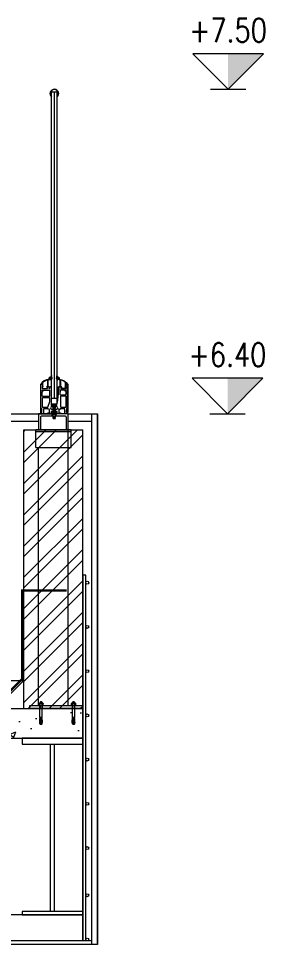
# Model space of a CAD drawing. Header units: inches. Extents: x 35.2 to 43.6, y 7.8 to 21.8.
# Drawn here: x 40.591 to 41.425, y 18.681 to 21.821 of the extents above; entities that cross this region are included whole.
import ezdxf
from ezdxf.enums import TextEntityAlignment as Align

# ---------------------------------------------------------------- set-up
doc = ezdxf.new("R2010")
doc.units = ezdxf.units.IN
doc.header["$MEASUREMENT"] = 0
doc.linetypes.add('HIDDEN', pattern=[0.375, 0.25, -0.125])
doc.layers.get('0').update_dxf_attribs({"lineweight": 20})
doc.layers.get('Defpoints').update_dxf_attribs({"lineweight": 5})
for name, color, linetype, lineweight in [('001', 250, 'Continuous', 0), ('A-SYMB-LVLS', 4, 'Continuous', 5), ('Beam', 12, 'Continuous', 5), ('DIM', 5, 'Continuous', 5), ('Falce ceiling', 211, 'Continuous', 5), ('Finisdhing', 40, 'Continuous', 5), ('foolad', 10, 'Continuous', 5), ('Hatch', 251, 'Continuous', 5), ('leder', 1, 'Continuous', 5), ('nazok', 41, 'Continuous', 5), ('steel', 27, 'Continuous', 5)]:
    doc.layers.add(name, color=color, linetype=linetype, lineweight=lineweight)
doc.styles.add('ROMANS-TITLE', font='ROMANS.shx', dxfattribs={"width": 0.8})
doc.styles.add('simplex.shx', font='simplex.shx')
doc.dimstyles.new('S100', dxfattribs={"dimtxt": 0.1, "dimasz": 0.08, "dimexe": 0.005, "dimexo": 0, "dimgap": 0.001, "dimtad": 1, "dimlfac": 100, "dimdsep": 46, "dimtxsty": 'simplex.shx', "dimblk": 'OBLIQUE', "dimcen": 0.009, "dimclrd": 256, "dimadec": 1, "dimazin": 0, "dimtfac": 1, "dimtofl": 0, "dimtmove": 1, "dimatfit": 3, "dimldrblk": 'OBLIQUE', "dimfxl": 0.01, "dimfxlon": 1, "dimtolj": 1, "dimtzin": 0, "dimlwd": -1, "dimarcsym": 0})

# ---------------------------------------------------------------- blocks, each defined once
blk = doc.blocks.new('A-LVL_EL-SEC')
at = {"layer": 'A-SYMB-LVLS', "color": 5, "ltscale": 800}
blk.add_line((-150, 0), (150, 0), dxfattribs=at)
at = {"layer": 'A-SYMB-LVLS', "color": 4}
blk.add_lwpolyline([(-300, 300), (0, 0), (300, 300), (-300, 300)], dxfattribs=at)
at = {"layer": 'A-SYMB-LVLS', "color": 9}
blk.add_solid([(0, 300), (300, 300), (0, 0)], dxfattribs=at)
at = {"layer": 'A-SYMB-LVLS', "color": 4, "ltscale": 800, "style": 'ROMANS-TITLE', "width": 0.8}
blk.add_attdef('FLOOR-LEVEL', text='', height=200, dxfattribs=at).set_placement((0, 500), align=Align.MIDDLE)
blk = doc.blocks.new('TU')
at = {"color": 3, "lineweight": 0}
blk.add_lwpolyline([(-2914.7, 110.7, -0.17657), (-2915.2, 109.7, -0.17657), (-2916.2, 109.3), (-2916.2, 108.4, 0.318227), (-2915.1, 109.4, -1.000019), (-2914.7, 109.4, -0.311431), (-2916.5, 107.7, -0.575691), (-2917, 108), (-2917, 108.8, 0.43833), (-2917.4, 109.1), (-2917.7, 109.1), (-2917.7, 108.8, -0.762116), (-2918, 108.7), (-2918.4, 109, -0.144998), (-2918.4, 109.1), (-2918.4, 110.5, -0.144998), (-2918.4, 110.6), (-2918, 110.8, -0.762551), (-2917.7, 110.8), (-2917.7, 110.5), (-2917.4, 110.5, 0.43833), (-2917, 110.8), (-2917, 111.6), (-2918.3, 111.6), (-2918.3, 111.8, -0.193353), (-2918.2, 112), (-2918.1, 112), (-2917, 112.4, 0.247056), (-2915.1, 114.3, -1.000044), (-2914.7, 114.3, -0.172955), (-2916.2, 111.9), (-2916.2, 111, 0.314859), (-2915.1, 112, -1.000091), (-2914.7, 112, -0.364834), (-2916.2, 110.6), (-2916.2, 109.7, 0.318227), (-2915.1, 110.7, -1.000076), (-2914.7, 110.7)], format="xyb", close=True, dxfattribs=at)
blk = doc.blocks.new('hand')
at = {"layer": 'steel'}
h = blk.add_hatch(color=256, dxfattribs=at)
h.dxf.hatch_style = 1
h.paths.add_polyline_path([(83.436, 31.9225), (83.436, 31.9398), (83.4542, 31.9398), (83.4542, 31.9224, 2.899959)])
h.paths.add_polyline_path([(83.4551, 31.9246), (83.4551, 31.9407), (83.435, 31.9407), (83.435, 31.9246, -2.320483)], flags=16)
at = {"layer": 'Hatch'}
for p, q in [((83.4357, 30.9008), (83.4357, 31.9407)), ((83.4449, 31.9407), (83.4449, 30.9008)), ((83.4552, 30.9008), (83.4552, 31.9246)), ((83.4552, 30.9338), (83.4609, 30.9338)), ((83.4552, 30.9338), (83.4552, 30.8948)), ((83.4552, 30.9008), (83.4357, 30.9008)), ((83.4255, 30.8489), (83.4099, 30.8489))]:
    blk.add_line(p, q, dxfattribs=at)
at = {"layer": 'Hatch', "lineweight": 0}
for p, q in [((83.4387, 30.8824), (83.438, 30.8817)), ((83.438, 30.8817), (83.438, 30.8769)), ((83.438, 30.8769), (83.4387, 30.8763)), ((83.4387, 30.8824), (83.4512, 30.8823)), ((83.4512, 30.8763), (83.4387, 30.8763)), ((83.44, 30.8817), (83.44, 30.8769)), ((83.441, 30.8765), (83.441, 30.8765)), ((83.441, 30.8763), (83.4488, 30.8763)), ((83.4417, 30.8756), (83.441, 30.8763)), ((83.441, 30.8748), (83.4417, 30.8756)), ((83.441, 30.8748), (83.4488, 30.8748)), ((83.441, 30.8748), (83.4417, 30.8741)), ((83.441, 30.8748), (83.4417, 30.8741)), ((83.441, 30.8734), (83.4417, 30.8741)), ((83.441, 30.8734), (83.4489, 30.8733)), ((83.4417, 30.8726), (83.441, 30.8734)), ((83.441, 30.8719), (83.4417, 30.8726)), ((83.441, 30.8719), (83.4489, 30.8719)), ((83.4417, 30.8712), (83.441, 30.8719)), ((83.441, 30.8704), (83.4417, 30.8712)), ((83.441, 30.8704), (83.4488, 30.8704)), ((83.4417, 30.8697), (83.441, 30.8704)), ((83.441, 30.8689), (83.4417, 30.8697)), ((83.441, 30.8689), (83.4488, 30.8689)), ((83.441, 30.8689), (83.4417, 30.8682)), ((83.441, 30.8689), (83.4417, 30.8682)), ((83.441, 30.8675), (83.4417, 30.8682)), ((83.441, 30.8675), (83.4489, 30.8675)), ((83.4417, 30.8668), (83.441, 30.8675)), ((83.441, 30.866), (83.4417, 30.8668)), ((83.441, 30.866), (83.4489, 30.866)), ((83.4417, 30.8653), (83.441, 30.866)), ((83.4417, 30.8756), (83.4481, 30.8755)), ((83.4417, 30.8741), (83.4481, 30.8741)), ((83.4417, 30.8726), (83.4481, 30.8726)), ((83.4417, 30.8726), (83.4481, 30.8726)), ((83.4417, 30.8712), (83.4481, 30.8711)), ((83.4417, 30.8712), (83.4481, 30.8711)), ((83.4417, 30.8697), (83.4481, 30.8697)), ((83.4417, 30.8682), (83.4481, 30.8682)), ((83.4417, 30.8668), (83.4481, 30.8667)), ((83.4417, 30.8668), (83.4481, 30.8667)), ((83.4481, 30.8755), (83.4488, 30.8763)), ((83.4488, 30.8748), (83.4481, 30.8755)), ((83.4488, 30.8748), (83.4481, 30.8741)), ((83.4489, 30.8733), (83.4481, 30.8741)), ((83.4481, 30.8726), (83.4489, 30.8733)), ((83.4489, 30.8719), (83.4481, 30.8726)), ((83.4481, 30.8711), (83.4489, 30.8719)), ((83.4488, 30.8704), (83.4481, 30.8711)), ((83.4481, 30.8697), (83.4488, 30.8704)), ((83.4488, 30.8689), (83.4481, 30.8697)), ((83.4488, 30.8689), (83.4481, 30.8682)), ((83.4489, 30.8675), (83.4481, 30.8682)), ((83.4481, 30.8667), (83.4489, 30.8675)), ((83.4489, 30.866), (83.4481, 30.8667)), ((83.4481, 30.8652), (83.4489, 30.866)), ((83.4488, 30.8765), (83.4488, 30.8765)), ((83.4499, 30.8817), (83.4499, 30.8769)), ((83.4512, 30.8823), (83.4518, 30.8817)), ((83.4518, 30.8769), (83.4512, 30.8763)), ((83.4518, 30.8817), (83.4518, 30.8769)), ((83.438, 30.8466), (83.4387, 30.8473)), ((83.438, 30.8418), (83.438, 30.8466)), ((83.4387, 30.8412), (83.438, 30.8418)), ((83.4511, 30.8472), (83.4387, 30.8473)), ((83.4387, 30.8412), (83.4511, 30.8412)), ((83.4399, 30.8418), (83.4399, 30.8466)), ((83.4409, 30.8498), (83.4417, 30.8506)), ((83.4409, 30.8498), (83.4488, 30.8498)), ((83.4417, 30.8491), (83.4409, 30.8498)), ((83.4409, 30.8483), (83.4417, 30.8491)), ((83.4409, 30.8483), (83.4488, 30.8483)), ((83.4417, 30.8476), (83.4409, 30.8483)), ((83.441, 30.8645), (83.4417, 30.8653)), ((83.441, 30.8645), (83.4488, 30.8645)), ((83.4417, 30.8638), (83.441, 30.8645)), ((83.441, 30.8631), (83.4417, 30.8638)), ((83.441, 30.8631), (83.4488, 30.863)), ((83.4417, 30.8623), (83.441, 30.8631)), ((83.441, 30.8616), (83.4417, 30.8623)), ((83.441, 30.8616), (83.4488, 30.8615)), ((83.4417, 30.8608), (83.441, 30.8616)), ((83.441, 30.8601), (83.4417, 30.8608)), ((83.441, 30.8601), (83.4488, 30.8601)), ((83.441, 30.8601), (83.4417, 30.8594)), ((83.441, 30.8601), (83.4417, 30.8594)), ((83.441, 30.8586), (83.4417, 30.8594)), ((83.441, 30.8586), (83.4488, 30.8586)), ((83.4417, 30.8579), (83.441, 30.8586)), ((83.441, 30.8572), (83.4417, 30.8579)), ((83.441, 30.8572), (83.4488, 30.8571)), ((83.441, 30.8572), (83.4417, 30.8564)), ((83.441, 30.8572), (83.4417, 30.8564)), ((83.441, 30.8557), (83.4417, 30.8564)), ((83.441, 30.8557), (83.4489, 30.8557)), ((83.4417, 30.855), (83.441, 30.8557)), ((83.441, 30.8542), (83.4417, 30.855)), ((83.441, 30.8542), (83.4489, 30.8542)), ((83.4417, 30.8535), (83.441, 30.8542)), ((83.441, 30.8528), (83.4417, 30.8535)), ((83.441, 30.8528), (83.4488, 30.8527)), ((83.4417, 30.852), (83.441, 30.8528)), ((83.441, 30.8513), (83.4417, 30.852)), ((83.441, 30.8513), (83.4488, 30.8512)), ((83.441, 30.8513), (83.4417, 30.8506)), ((83.441, 30.8513), (83.4417, 30.8506)), ((83.441, 30.847), (83.441, 30.847)), ((83.441, 30.8405), (83.4417, 30.8412)), ((83.441, 30.8405), (83.4489, 30.8404)), ((83.4417, 30.8397), (83.441, 30.8405)), ((83.441, 30.839), (83.4417, 30.8397)), ((83.441, 30.839), (83.4489, 30.839)), ((83.441, 30.839), (83.4417, 30.8383)), ((83.441, 30.839), (83.4417, 30.8383)), ((83.441, 30.8375), (83.4417, 30.8383)), ((83.441, 30.8375), (83.4489, 30.8375)), ((83.4417, 30.8368), (83.441, 30.8375)), ((83.441, 30.836), (83.4417, 30.8368)), ((83.441, 30.836), (83.4489, 30.836)), ((83.4417, 30.8353), (83.441, 30.836)), ((83.441, 30.8346), (83.4417, 30.8353)), ((83.4413, 30.8473), (83.4417, 30.8476)), ((83.4417, 30.8653), (83.4481, 30.8652)), ((83.4417, 30.8653), (83.4481, 30.8652)), ((83.4417, 30.8638), (83.4481, 30.8638)), ((83.4417, 30.8638), (83.4481, 30.8638)), ((83.4417, 30.8623), (83.4481, 30.8623)), ((83.4417, 30.8608), (83.4481, 30.8608)), ((83.4417, 30.8594), (83.4481, 30.8593)), ((83.4417, 30.8579), (83.4481, 30.8579)), ((83.4417, 30.8564), (83.4481, 30.8564)), ((83.4417, 30.855), (83.4481, 30.8549)), ((83.4417, 30.855), (83.4481, 30.8549)), ((83.4417, 30.8535), (83.4481, 30.8535)), ((83.4417, 30.852), (83.4481, 30.852)), ((83.4417, 30.8506), (83.4481, 30.8505)), ((83.4417, 30.8491), (83.4481, 30.849)), ((83.4417, 30.8491), (83.4481, 30.849)), ((83.4417, 30.8476), (83.4481, 30.8476)), ((83.4417, 30.8397), (83.4481, 30.8397)), ((83.4417, 30.8383), (83.4481, 30.8382)), ((83.4417, 30.8368), (83.4481, 30.8367)), ((83.4417, 30.8353), (83.4481, 30.8353)), ((83.4488, 30.8645), (83.4481, 30.8652)), ((83.4481, 30.8638), (83.4488, 30.8645)), ((83.4488, 30.863), (83.4481, 30.8638)), ((83.4481, 30.8623), (83.4488, 30.863)), ((83.4488, 30.8615), (83.4481, 30.8623)), ((83.4481, 30.8608), (83.4488, 30.8615)), ((83.4488, 30.8601), (83.4481, 30.8608)), ((83.4488, 30.8601), (83.4481, 30.8593)), ((83.4488, 30.8586), (83.4481, 30.8593)), ((83.4481, 30.8579), (83.4488, 30.8586)), ((83.4488, 30.8571), (83.4481, 30.8579)), ((83.4488, 30.8571), (83.4481, 30.8564)), ((83.4489, 30.8557), (83.4481, 30.8564)), ((83.4481, 30.8549), (83.4489, 30.8557)), ((83.4489, 30.8542), (83.4481, 30.8549)), ((83.4481, 30.8535), (83.4489, 30.8542)), ((83.4488, 30.8527), (83.4481, 30.8535)), ((83.4481, 30.852), (83.4488, 30.8527)), ((83.4488, 30.8512), (83.4481, 30.852)), ((83.4488, 30.8512), (83.4481, 30.8505)), ((83.4488, 30.8498), (83.4481, 30.8505)), ((83.4481, 30.849), (83.4488, 30.8498)), ((83.4488, 30.8483), (83.4481, 30.849)), ((83.4481, 30.8476), (83.4488, 30.8483)), ((83.4485, 30.8472), (83.4481, 30.8476)), ((83.4489, 30.8404), (83.4481, 30.8412)), ((83.4481, 30.8397), (83.4489, 30.8404)), ((83.4489, 30.839), (83.4481, 30.8397)), ((83.4489, 30.839), (83.4481, 30.8382)), ((83.4489, 30.8375), (83.4481, 30.8382)), ((83.4481, 30.8367), (83.4489, 30.8375)), ((83.4489, 30.836), (83.4481, 30.8367)), ((83.4481, 30.8353), (83.4489, 30.836)), ((83.4489, 30.8345), (83.4481, 30.8353)), ((83.4488, 30.847), (83.4488, 30.847)), ((83.4499, 30.8418), (83.4499, 30.8466)), ((83.4518, 30.8466), (83.4511, 30.8472)), ((83.4511, 30.8412), (83.4518, 30.8418)), ((83.4518, 30.8418), (83.4518, 30.8466)), ((83.441, 30.8346), (83.4489, 30.8345)), ((83.441, 30.8346), (83.4417, 30.8338)), ((83.441, 30.8346), (83.4417, 30.8338)), ((83.441, 30.8331), (83.4417, 30.8338)), ((83.441, 30.8331), (83.4489, 30.8331)), ((83.4417, 30.8324), (83.441, 30.8331)), ((83.4417, 30.8338), (83.4481, 30.8338)), ((83.4417, 30.8324), (83.4481, 30.8323)), ((83.4489, 30.8345), (83.4481, 30.8338)), ((83.4489, 30.8331), (83.4481, 30.8338)), ((83.4481, 30.8323), (83.4489, 30.8331))]:
    blk.add_line(p, q, dxfattribs=at)
at = {"layer": 'Hatch', "linetype": 'ByBlock'}
blk.add_line((83.4527, 30.8489), (83.4361, 30.8489), dxfattribs=at)
at = {"layer": 'Hatch'}
for points in [[(83.4012, 30.8573), (83.4012, 30.8553, 0.968548), (83.4026, 30.8553), (83.4026, 30.8593), (83.3992, 30.8593), (83.3992, 30.948, -0.055326), (83.4053, 30.9546), (83.4053, 30.9406), (83.4059, 30.9406), (83.4059, 30.9551, -0.117934), (83.423, 30.9635), (83.423, 30.9406), (83.4236, 30.9406), (83.4236, 30.9636, -0.051877), (83.4321, 30.9645), (83.4321, 30.9662), (83.4311, 30.9662), (83.4311, 30.9655), (83.4281, 30.9655), (83.4281, 30.9702), (83.4311, 30.9702), (83.4311, 30.9695), (83.4321, 30.9695), (83.4321, 30.9712), (83.4271, 30.9712), (83.4271, 30.9652, 0.208064), (83.3982, 30.9483), (83.3982, 30.8541, 1.270994), (83.3992, 30.8541), (83.3992, 30.8581), (83.4012, 30.8581), (83.4012, 30.8553)], [(83.4877, 30.8573), (83.4877, 30.8553, -0.968548), (83.4862, 30.8553), (83.4862, 30.8593), (83.4897, 30.8593), (83.4897, 30.948, 0.055326), (83.4835, 30.9546), (83.4835, 30.9406), (83.4829, 30.9406), (83.4829, 30.9551, 0.117934), (83.4659, 30.9635), (83.4659, 30.9406), (83.4653, 30.9406), (83.4653, 30.9636, 0.051877), (83.4568, 30.9645), (83.4568, 30.9662), (83.4578, 30.9662), (83.4578, 30.9655), (83.4608, 30.9655), (83.4608, 30.9702), (83.4578, 30.9702), (83.4578, 30.9695), (83.4568, 30.9695), (83.4568, 30.9712), (83.4618, 30.9712), (83.4618, 30.9652, -0.208064), (83.4907, 30.9483), (83.4907, 30.8541, -1.270994), (83.4897, 30.8541), (83.4897, 30.8581), (83.4877, 30.8581), (83.4877, 30.8553)], [(83.4855, 30.9348), (83.4717, 30.9348, 0.770852), (83.4554, 30.9338), (83.4564, 30.9338, -0.79879), (83.4709, 30.9338), (83.4855, 30.9338)]]:
    blk.add_lwpolyline(points, format="xyb", dxfattribs=at)
for points in [[(83.4855, 30.9386), (83.4831, 30.9386, -0.930162), (83.4831, 30.9406), (83.4855, 30.9406), (83.4855, 30.9436), (83.4845, 30.9436, -1.03409), (83.4845, 30.9455), (83.4855, 30.9455), (83.4855, 30.9469, -0.980277), (83.4897, 30.9469), (83.4897, 30.869, -0.414214), (83.4877, 30.867), (83.4859, 30.867), (83.4859, 30.8534), (83.4878, 30.8534), (83.4878, 30.8573), (83.4897, 30.8573), (83.4897, 30.8489), (83.4808, 30.8489), (83.4808, 30.8649), (83.4651, 30.8649, 0.469077), (83.4647, 30.8644, -0.664292), (83.463, 30.8632), (83.4613, 30.8647, 0.951604), (83.46, 30.8633), (83.4617, 30.8618, -0.479233), (83.4603, 30.8597, 0.390181), (83.4599, 30.8593), (83.4599, 30.8521), (83.4656, 30.8521), (83.4656, 30.8489), (83.4545, 30.8489), (83.4545, 30.8559, 0.414214), (83.4541, 30.8564), (83.445, 30.8564), (83.4348, 30.8564, 0.414214), (83.4344, 30.8559), (83.4344, 30.8489), (83.4233, 30.8489), (83.4233, 30.8521), (83.429, 30.8521), (83.429, 30.8597), (83.4272, 30.8618), (83.4289, 30.8633), (83.4276, 30.8647), (83.4259, 30.8632), (83.4244, 30.8649), (83.4081, 30.8649), (83.4081, 30.8489), (83.3992, 30.8489), (83.3992, 30.8573, -0.880986), (83.4011, 30.8573), (83.4011, 30.8534, 0.800263), (83.403, 30.8534), (83.403, 30.867), (83.4012, 30.867, -0.414214), (83.3992, 30.869), (83.3992, 30.9471, -0.881489), (83.4034, 30.9471), (83.4034, 30.9455), (83.4048, 30.9455, -0.553086), (83.4048, 30.9436), (83.4034, 30.9436), (83.4034, 30.9406), (83.406, 30.9406, -0.719564), (83.406, 30.9386), (83.4034, 30.9386), (83.4034, 30.9338), (83.4135, 30.9338), (83.4135, 30.933), (83.4141, 30.933), (83.4141, 30.9338), (83.4223, 30.9338), (83.4223, 30.9386), (83.4201, 30.9386, -0.728296), (83.4201, 30.9406), (83.426, 30.9406), (83.426, 30.9338), (83.4295, 30.9338), (83.4295, 30.9406), (83.4347, 30.9406), (83.4347, 30.8762), (83.444, 30.8762), (83.444, 30.8756), (83.4453, 30.8756), (83.4453, 30.8762), (83.4539, 30.8762), (83.4618, 30.9406), (83.4689, 30.9406, -0.770587), (83.4689, 30.9386), (83.4667, 30.9386), (83.4667, 30.9338), (83.4751, 30.9338), (83.4751, 30.9331), (83.476, 30.9331), (83.476, 30.9338), (83.4855, 30.9338)], [(83.4093, 30.9287), (83.4273, 30.9287, -0.414214), (83.4293, 30.9267), (83.4293, 30.9092, -0.414214), (83.4273, 30.9072), (83.4062, 30.9072, -0.414214), (83.4042, 30.9092), (83.4042, 30.9234, -0.457949), (83.4047, 30.9238, 0.672282), (83.4059, 30.9258), (83.4043, 30.9272, -0.82032), (83.4057, 30.9287), (83.4073, 30.9273, 0.677839), (83.4089, 30.9282, -0.45925)], [(83.4797, 30.9287), (83.4671, 30.9287, 0.414214), (83.4651, 30.9267), (83.464, 30.9153, 0.414214), (83.466, 30.9133), (83.4828, 30.9133, 0.414214), (83.4848, 30.9153), (83.4848, 30.9234, 0.457949), (83.4843, 30.9238, -0.672282), (83.4831, 30.9258), (83.4848, 30.9272, 0.82032), (83.4833, 30.9287), (83.4818, 30.9273, -0.677839), (83.4802, 30.9282, 0.45925)], [(83.4042, 30.9008), (83.4042, 30.873, 0.414214), (83.4062, 30.871), (83.4126, 30.871, 0.323356), (83.415, 30.871), (83.4232, 30.871), (83.4295, 30.8907), (83.4295, 30.9008, 0.414214), (83.4275, 30.9029), (83.4062, 30.9029, 0.414214)], [(83.4657, 30.9067), (83.4657, 30.873, 0.414214), (83.4677, 30.871), (83.474, 30.871, 0.323356), (83.4765, 30.871), (83.4832, 30.871, 0.327026), (83.4851, 30.8724), (83.4849, 30.8907), (83.4849, 30.9067, 0.414214), (83.4829, 30.9087), (83.4677, 30.9087, 0.414214)], [(83.4531, 30.8644, 1), (83.4531, 30.872), (83.436, 30.872, 1), (83.436, 30.8644)]]:
    blk.add_lwpolyline(points, format="xyb", close=True, dxfattribs=at)
for points in [[(83.4357, 30.9338), (83.4347, 30.9338), (83.4347, 30.8762), (83.4357, 30.8762)], [(83.4444, 30.8489), (83.4347, 30.8489), (83.4347, 30.8517), (83.4373, 30.8517), (83.4373, 30.8527), (83.4405, 30.8527), (83.4405, 30.8546), (83.4441, 30.8546), (83.4444, 30.854), (83.4448, 30.8546), (83.4484, 30.8546), (83.4484, 30.8527), (83.4515, 30.8527), (83.4515, 30.8517), (83.4542, 30.8517), (83.4542, 30.8489)]]:
    blk.add_lwpolyline(points, close=True, dxfattribs=at)
blk.add_lwpolyline([(83.4609, 30.9338), (83.4552, 30.8867), (83.4552, 30.9338)], dxfattribs=at)
at = {"layer": 'Hatch', "lineweight": 0}
for points, knots in [([(83.438, 30.8817), (83.4381, 30.8818), (83.4382, 30.8819), (83.4385, 30.8821), (83.4387, 30.8822), (83.4389, 30.8823), (83.439, 30.8824), (83.4392, 30.8824), (83.4392, 30.8824)], [0, 0, 0, 0, 0.000761552, 0.001423394, 0.00201241, 0.002547602, 0.003046327, 0.003526406, 0.003526406, 0.003526406, 0.003526406]), ([(83.438, 30.8769), (83.4381, 30.8769), (83.4382, 30.8767), (83.4385, 30.8766), (83.4387, 30.8765), (83.4389, 30.8764), (83.439, 30.8763), (83.4392, 30.8763), (83.4392, 30.8763)], [0, 0, 0, 0, 0.000761552, 0.001423394, 0.00201241, 0.002547602, 0.003046327, 0.003526406, 0.003526406, 0.003526406, 0.003526406]), ([(83.4392, 30.8824), (83.4393, 30.8824), (83.4394, 30.8824), (83.4396, 30.8823), (83.4393, 30.8822), (83.4395, 30.8821), (83.4397, 30.8819), (83.4399, 30.8818), (83.44, 30.8817)], [0, 0, 0, 0, 0.000480175, 0.000978925, 0.001514046, 0.002102941, 0.002764733, 0.003526406, 0.003526406, 0.003526406, 0.003526406]), ([(83.4392, 30.8763), (83.4393, 30.8763), (83.4394, 30.8763), (83.4396, 30.8764), (83.4393, 30.8765), (83.4395, 30.8766), (83.4397, 30.8767), (83.4399, 30.8769), (83.44, 30.8769)], [0, 0, 0, 0, 0.000480175, 0.000978925, 0.001514046, 0.002102941, 0.002764733, 0.003526406, 0.003526406, 0.003526406, 0.003526406]), ([(83.44, 30.8817), (83.4401, 30.8818), (83.4404, 30.8819), (83.4408, 30.8821), (83.4412, 30.8822), (83.4432, 30.8823), (83.4445, 30.8824), (83.4448, 30.8824), (83.4449, 30.8824)], [0, 0, 0, 0, 0.001217103, 0.002334458, 0.003384705, 0.004389949, 0.005367771, 0.006332606, 0.006332606, 0.006332606, 0.006332606]), ([(83.44, 30.8769), (83.4401, 30.8769), (83.4404, 30.8767), (83.4408, 30.8766), (83.4412, 30.8765), (83.4432, 30.8764), (83.4445, 30.8763), (83.4448, 30.8763), (83.4449, 30.8763)], [0, 0, 0, 0, 0.001217103, 0.002334458, 0.003384705, 0.004389949, 0.005367771, 0.006332606, 0.006332606, 0.006332606, 0.006332606]), ([(83.4449, 30.8824), (83.445, 30.8824), (83.4453, 30.8824), (83.4482, 30.8823), (83.4486, 30.8822), (83.449, 30.882), (83.4495, 30.8819), (83.4497, 30.8818), (83.4499, 30.8817)], [0, 0, 0, 0, 0.000965216, 0.001943308, 0.002948692, 0.003998898, 0.005115994, 0.006332606, 0.006332606, 0.006332606, 0.006332606]), ([(83.4449, 30.8763), (83.445, 30.8763), (83.4453, 30.8763), (83.4482, 30.8763), (83.4486, 30.8764), (83.449, 30.8765), (83.4495, 30.8767), (83.4497, 30.8768), (83.4499, 30.8769)], [0, 0, 0, 0, 0.000965216, 0.001943308, 0.002948692, 0.003998898, 0.005115994, 0.006332606, 0.006332606, 0.006332606, 0.006332606]), ([(83.4499, 30.8817), (83.45, 30.8818), (83.4501, 30.8819), (83.4503, 30.882), (83.4505, 30.8822), (83.4507, 30.8823), (83.4504, 30.8823), (83.4505, 30.8823), (83.4506, 30.8823)], [0, 0, 0, 0, 0.000761552, 0.001423394, 0.00201241, 0.002547602, 0.003046327, 0.003526406, 0.003526406, 0.003526406, 0.003526406]), ([(83.4499, 30.8769), (83.45, 30.8768), (83.4501, 30.8767), (83.4503, 30.8765), (83.4505, 30.8764), (83.4507, 30.8763), (83.4504, 30.8763), (83.4505, 30.8763), (83.4506, 30.8763)], [0, 0, 0, 0, 0.000761552, 0.001423394, 0.00201241, 0.002547602, 0.003046327, 0.003526406, 0.003526406, 0.003526406, 0.003526406]), ([(83.4506, 30.8823), (83.4507, 30.8823), (83.4508, 30.8823), (83.451, 30.8823), (83.4512, 30.8822), (83.4514, 30.882), (83.4516, 30.8819), (83.4517, 30.8818), (83.4518, 30.8817)], [0, 0, 0, 0, 0.000480175, 0.000978925, 0.001514046, 0.002102941, 0.002764733, 0.003526406, 0.003526406, 0.003526406, 0.003526406]), ([(83.4506, 30.8763), (83.4507, 30.8763), (83.4508, 30.8763), (83.451, 30.8763), (83.4512, 30.8764), (83.4514, 30.8765), (83.4516, 30.8767), (83.4517, 30.8768), (83.4518, 30.8769)], [0, 0, 0, 0, 0.000480175, 0.000978925, 0.001514046, 0.002102941, 0.002764733, 0.003526406, 0.003526406, 0.003526406, 0.003526406]), ([(83.438, 30.8466), (83.4381, 30.8467), (83.4382, 30.8468), (83.4385, 30.847), (83.4387, 30.8471), (83.4388, 30.8472), (83.439, 30.8472), (83.4392, 30.8473), (83.4392, 30.8473)], [0, 0, 0, 0, 0.000761552, 0.001423394, 0.00201241, 0.002547602, 0.003046327, 0.003526406, 0.003526406, 0.003526406, 0.003526406]), ([(83.438, 30.8418), (83.4381, 30.8418), (83.4382, 30.8416), (83.4385, 30.8415), (83.4387, 30.8413), (83.4388, 30.8413), (83.439, 30.8412), (83.4392, 30.8412), (83.4392, 30.8412)], [0, 0, 0, 0, 0.000761552, 0.001423394, 0.00201241, 0.002547602, 0.003046327, 0.003526406, 0.003526406, 0.003526406, 0.003526406]), ([(83.4392, 30.8473), (83.4393, 30.8473), (83.4394, 30.8472), (83.4396, 30.8472), (83.4393, 30.8471), (83.4395, 30.847), (83.4397, 30.8468), (83.4399, 30.8467), (83.4399, 30.8466)], [0, 0, 0, 0, 0.000480175, 0.000978925, 0.001514046, 0.002102941, 0.002764733, 0.003526406, 0.003526406, 0.003526406, 0.003526406]), ([(83.4392, 30.8412), (83.4393, 30.8412), (83.4394, 30.8412), (83.4396, 30.8413), (83.4393, 30.8413), (83.4395, 30.8415), (83.4397, 30.8416), (83.4399, 30.8418), (83.4399, 30.8418)], [0, 0, 0, 0, 0.000480175, 0.000978925, 0.001514046, 0.002102941, 0.002764733, 0.003526406, 0.003526406, 0.003526406, 0.003526406]), ([(83.4399, 30.8466), (83.4401, 30.8467), (83.4404, 30.8468), (83.4408, 30.847), (83.4412, 30.8471), (83.4432, 30.8472), (83.4445, 30.8472), (83.4448, 30.8473), (83.4449, 30.8473)], [0, 0, 0, 0, 0.001217103, 0.002334458, 0.003384705, 0.004389949, 0.005367771, 0.006332606, 0.006332606, 0.006332606, 0.006332606]), ([(83.4399, 30.8418), (83.4401, 30.8418), (83.4404, 30.8416), (83.4408, 30.8415), (83.4412, 30.8413), (83.4432, 30.8413), (83.4445, 30.8412), (83.4448, 30.8412), (83.4449, 30.8412)], [0, 0, 0, 0, 0.001217103, 0.002334458, 0.003384705, 0.004389949, 0.005367771, 0.006332606, 0.006332606, 0.006332606, 0.006332606]), ([(83.4449, 30.8473), (83.445, 30.8473), (83.4453, 30.8472), (83.4482, 30.8472), (83.4486, 30.8471), (83.449, 30.8469), (83.4495, 30.8468), (83.4497, 30.8466), (83.4499, 30.8466)], [0, 0, 0, 0, 0.000965216, 0.001943308, 0.002948692, 0.003998898, 0.005115994, 0.006332606, 0.006332606, 0.006332606, 0.006332606]), ([(83.4449, 30.8412), (83.445, 30.8412), (83.4453, 30.8412), (83.4482, 30.8412), (83.4486, 30.8413), (83.449, 30.8414), (83.4495, 30.8416), (83.4497, 30.8417), (83.4499, 30.8418)], [0, 0, 0, 0, 0.000965216, 0.001943308, 0.002948692, 0.003998898, 0.005115994, 0.006332606, 0.006332606, 0.006332606, 0.006332606]), ([(83.4499, 30.8466), (83.45, 30.8466), (83.4501, 30.8468), (83.4503, 30.8469), (83.4505, 30.8471), (83.4507, 30.8472), (83.4504, 30.8472), (83.4505, 30.8472), (83.4506, 30.8472)], [0, 0, 0, 0, 0.000761552, 0.001423394, 0.00201241, 0.002547602, 0.003046327, 0.003526406, 0.003526406, 0.003526406, 0.003526406]), ([(83.4499, 30.8418), (83.45, 30.8417), (83.4501, 30.8416), (83.4503, 30.8414), (83.4505, 30.8413), (83.4507, 30.8412), (83.4504, 30.8412), (83.4505, 30.8412), (83.4506, 30.8412)], [0, 0, 0, 0, 0.000761552, 0.001423394, 0.00201241, 0.002547602, 0.003046327, 0.003526406, 0.003526406, 0.003526406, 0.003526406]), ([(83.4506, 30.8472), (83.4507, 30.8472), (83.4508, 30.8472), (83.451, 30.8472), (83.4512, 30.8471), (83.4514, 30.8469), (83.4516, 30.8468), (83.4517, 30.8466), (83.4518, 30.8466)], [0, 0, 0, 0, 0.000480175, 0.000978925, 0.001514046, 0.002102941, 0.002764733, 0.003526406, 0.003526406, 0.003526406, 0.003526406]), ([(83.4506, 30.8412), (83.4507, 30.8412), (83.4508, 30.8412), (83.451, 30.8412), (83.4512, 30.8413), (83.4514, 30.8414), (83.4516, 30.8416), (83.4517, 30.8417), (83.4518, 30.8418)], [0, 0, 0, 0, 0.000480175, 0.000978925, 0.001514046, 0.002102941, 0.002764733, 0.003526406, 0.003526406, 0.003526406, 0.003526406])]:
    blk.add_open_spline(points, degree=3, knots=knots, dxfattribs=at)
at = {"layer": 'steel'}
for points in [[(83.436, 31.9225), (83.436, 31.9398), (83.4542, 31.9398), (83.4542, 31.9224, 2.899959)], [(83.435, 31.9246), (83.435, 31.9407), (83.4551, 31.9407), (83.4551, 31.9246, 2.320483)]]:
    blk.add_lwpolyline(points, format="xyb", close=True, dxfattribs=at)
at = {"layer": 'Hatch', "yscale": 0.002, "zscale": 0.002}
for p, xscale in [((89.2663, 30.7485), 0.002), ((77.6226, 30.7485), -0.002)]:
    blk.add_blockref('TU', p, dxfattribs=dict(at, xscale=xscale))
blk = doc.blocks.new('_OBLIQUE')
at = {"color": 0, "linetype": 'ByBlock'}
blk.add_line((-0.5, -0.5), (0.5, 0.5), dxfattribs=at)
blk = doc.blocks.new('*D33')
at = {"layer": 'Defpoints', "color": 0, "transparency": 16777216}
for p in [(40.7124, 21.5812), (37.9782, 20.3712), (40.7549, 20.3712)]:
    blk.add_point(p, dxfattribs=at)
at = {"layer": 'DIM', "color": 0, "lineweight": -2, "transparency": 16777216}
for p, q in [((37.9882, 21.5812), (37.9732, 21.5812)), ((37.9882, 20.3712), (37.9732, 20.3712))]:
    blk.add_line(p, q, dxfattribs=at)
at = {"layer": 'DIM', "transparency": 16777216}
blk.add_line((37.9782, 21.5812), (37.9782, 20.3712), dxfattribs=at)
at = {"layer": 'DIM', "transparency": 16777216, "xscale": 0.08, "yscale": 0.08, "zscale": 0.08}
for p, rotation in [((37.9782, 21.5812), 90), ((37.9782, 20.3712), 270)]:
    blk.add_blockref('_OBLIQUE', p, dxfattribs=dict(at, rotation=rotation))
at = {"layer": 'DIM', "color": 0, "transparency": 16777216, "insert": (37.9272, 20.9762), "char_height": 0.1, "attachment_point": 5, "rotation": 90, "style": 'simplex.shx'}
blk.add_mtext('\\A1;121', dxfattribs=at)
blk = doc.blocks.new('s')
at = {"layer": '001'}
for p, q in [((-869.5, 384.3), (-870.7, 383.1)), ((-870.7, 383.1), (-870.7, 377.5)), ((-870.7, 377.5), (-869.5, 376.3)), ((-870.4, 380.3), (-850.4, 380.3)), ((-869.5, 384.3), (-869.5, 376.3)), ((-869.5, 384.3), (-866.3, 384.3)), ((-866.5, 376.3), (-866.5, 384.3)), ((-866.3, 385), (-864.6, 384.9)), ((-866.3, 384.4), (-866.3, 385)), ((-864.6, 384.9), (-863.9, 385.3)), ((-864.1, 379.4), (-863.9, 376.7)), ((-863.9, 384.3), (-863.9, 385.3)), ((-863.8, 384.9), (-863.9, 385.3)), ((-863.9, 384.3), (-863.8, 384.9)), ((-863.8, 384.9), (-861.5, 384.8)), ((-863.1, 380.9), (-860, 381)), ((-862.9, 382.7), (-859.9, 382.5)), ((-861.8, 377.7), (-859.6, 377.8)), ((-861.4, 384.8), (-859.8, 385)), ((-860.8, 378.9), (-860.7, 376.8)), ((-860.6, 384), (-860.6, 385.3)), ((-859.8, 384.8), (-859.8, 385)), ((-859.7, 384.7), (-852.2, 384.4)), ((-853.5, 382.3), (-852.2, 382.2)), ((-853.5, 381.3), (-852.2, 381.4)), ((-852.2, 382.2), (-852.2, 384.4)), ((-852.2, 384.3), (-852.2, 376.4)), ((-852.2, 383.3), (-848.4, 383.3)), ((-852.2, 377.3), (-848.4, 377.3)), ((-848.1, 384.3), (-808.2, 384.3)), ((-848.1, 376.3), (-848.1, 384.3)), ((-808.2, 383.6), (-820.7, 383.6)), ((-808.2, 377.1), (-820.7, 377.1)), ((-810.5, 384.3), (-808.2, 384.3)), ((-808.2, 388.8), (-808.2, 371.8)), ((-808.2, 388.8), (-806.6, 388.8)), ((-806.6, 388.8), (-806.6, 371.8)), ((-806.6, 386.8), (-806, 387.8)), ((-806, 387.8), (-800.7, 387.8)), ((-806, 384.1), (-800.7, 384.1)), ((-800.1, 386.8), (-800.7, 387.8)), ((-800.1, 386.8), (-800.1, 373.8)), ((-800.1, 384.3), (-799.1, 384.3)), ((-798.3, 383.6), (-800.1, 383.6)), ((-798.3, 377.1), (-800.1, 377.1)), ((-799.1, 384.3), (-798, 383.2)), ((-799.1, 376.3), (-799.1, 384.3)), ((-799.1, 376.3), (-798, 377.5)), ((-796.2, 383.2), (-798, 383.2)), ((-798, 377.5), (-798, 383.2)), ((-796.2, 377.4), (-798, 377.4)), ((-796.2, 383.2), (-796.2, 377.4)), ((-796.2, 383.2), (-795.7, 382.7)), ((-795.7, 377.9), (-796.2, 377.4)), ((-795.7, 377.9), (-795.7, 382.7)), ((-869.5, 376.3), (-865.4, 376.3)), ((-862.2, 375.9), (-852.2, 376.4)), ((-848.1, 376.3), (-808.2, 376.3)), ((-810.5, 376.3), (-808.2, 376.3)), ((-808.2, 371.8), (-806.6, 371.8)), ((-806.6, 373.8), (-806, 372.8)), ((-806, 376.6), (-800.7, 376.6)), ((-806, 372.8), (-800.7, 372.8)), ((-800.1, 373.8), (-800.7, 372.8)), ((-800.1, 376.3), (-799.1, 376.3))]:
    blk.add_line(p, q, dxfattribs=at)
for points in [[(-866.4, 378.2), (-866.2, 379.4), (-865.4, 380.2), (-864.2, 380.5), (-863.1, 380.9)], [(-864.7, 376), (-865.4, 376.3), (-866, 376.8), (-866.3, 377.5), (-866.4, 378.2)], [(-866.3, 384.4), (-865.7, 383.6), (-864.8, 383.2), (-863.8, 383), (-862.9, 382.7)]]:
    blk.add_lwpolyline(points, dxfattribs=at)
blk.add_lwpolyline([(-860, 377.8), (-860.7, 378.4), (-861.4, 377.9), (-861, 377.2), (-860.4, 377.3)], close=True, dxfattribs=at)
for centre, radius, start, end in [((-863.1, 378.1), 1.64, 128.033, 237.967), ((-861.5, 387.5), 4.02, 220.2631, 233.3507), ((-872.3, 377.6), 8.38, 353.798, 12.202), ((-861.5, 384.9), 0.101, 267.3502, 334.0901), ((-860.1, 381.8), 0.756, 276.1253, 72.1482), ((-859.7, 384.8), 0.101, 187.3502, 267.3502), ((-853.4, 381.8), 0.495, 98.5979, 261.4021), ((-848.4, 383.7), 0.307, 270, 0), ((-848.4, 377), 0.307, 0, 90), ((-803.3, 386), 3.32, 145.5615, 214.4385), ((-794.2, 380.3), 12.4, 162.383, 197.617), ((-803.4, 386), 3.32, 325.5615, 34.4385), ((-812.5, 380.3), 12.4, 342.383, 17.617), ((-862.7, 385.8), 10, 258.7007, 273), ((-803.3, 374.7), 3.32, 145.5615, 214.4385), ((-803.4, 374.7), 3.32, 325.5615, 34.4385)]:
    blk.add_arc(centre, radius, start, end, dxfattribs=at)
at = {"layer": '001', "linetype": 'Continuous'}
blk.add_arc((-860.3, 389.8), 5.09, 258.4927, 276.2076, dxfattribs=at)

msp = doc.modelspace()

# ---------------------------------------------------------------- hatches: boundary and pattern name
at = {"layer": 'Hatch'}
h = msp.add_hatch(dxfattribs=at)
h.set_pattern_fill('ANSI32', color=256, scale=0.2)
h.paths.add_polyline_path([(40.80909, 20.42617), (40.60918, 20.42619), (40.60918, 19.4812), (40.80909, 19.48118)])
h = msp.add_hatch(dxfattribs=at)
h.set_pattern_fill('AR-CONC', color=256, scale=0.03)
h.set_pattern_definition([(50, (0, 0), (0.21517805, -0.01882564), [0.0225, -0.2475]), (355, (0, 0), (-0.0416254, 0.2256576), [0.018, -0.198]), (100.45144, (0.01793, -0.00157), (0.1735527, 0.206832), [0.0191221, -0.2103426]), (46.1842, (0, 0.06), (0.3201724, -0.0496558), [0.03375, -0.37125]), (96.6356, (0.02668, 0.05586), (0.2803986, 0.2922356), [0.028683, -0.3155141]), (351.1842, (0, 0.06), (0.2803986, 0.2922356), [0.027, -0.297]), (21, (0.03, 0.045), (0.1790721, -0.1207857), [0.0225, -0.2475]), (326, (0.03, 0.045), (0.0729946, 0.217545), [0.018, -0.198]), (71.45144, (0.04492, 0.03493), (0.2520667, 0.0967593), [0.0191221, -0.2103426]), (37.5, (0, 0), (0.00364796, 0.09986816), [0, -0.1956, 0, -0.201, 0, -0.19875]), (7.5, (0, 0), (0.07892086, 0.11832351), [0, -0.1146, 0, -0.1911, 0, -0.07575]), (327.5, (-0.0669, 0), (0.16014673, -0.00676646), [0, -0.075, 0, -0.234, 0, -0.3105]), (317.5, (-0.0969, 0), (0.17495585, 0.0300315), [0, -0.0975, 0, -0.1554, 0, -0.2205])])
h.paths.add_polyline_path([(40.80909, 19.48118), (35.92669, 19.48118), (35.92669, 19.38118), (40.80909, 19.38118)])

# ---------------------------------------------------------------- linework, layer by layer
for p, q in [((40.60909, 19.48121), (40.60927, 20.42618)), ((40.60927, 20.42618), (40.80927, 20.42618)), ((40.80909, 19.48118), (40.80927, 20.42618)), ((35.92669, 19.48118), (40.80909, 19.48118)), ((40.80909, 19.39318), (40.80909, 19.49318)), ((35.92669, 19.38118), (40.80909, 19.38118))]:
    msp.add_line(p, q)
at = {"layer": 'Beam'}
for p, q in [((40.80909, 18.69318), (40.80909, 19.39318)), ((40.80909, 18.78118), (35.19634, 18.78118))]:
    msp.add_line(p, q, dxfattribs=at)
for points in [[(40.60291, 19.36056), (40.80909, 19.36056), (40.80909, 19.38118), (40.60291, 19.38118)], [(40.71219, 18.79355), (40.69982, 18.79355), (40.69982, 19.36056), (40.71219, 19.36056)], [(40.60291, 18.78118), (40.80909, 18.78118), (40.80909, 18.79355), (40.60291, 18.79355)]]:
    msp.add_lwpolyline(points, close=True, dxfattribs=at)
at = {"layer": 'Falce ceiling'}
for p, q in [((40.83911, 18.69318), (38.68124, 18.69318)), ((40.83928, 18.68118), (38.66924, 18.68118))]:
    msp.add_line(p, q, dxfattribs=at)
at = {"layer": 'Finisdhing'}
for p, q in [((35.92669, 20.48118), (40.70926, 20.48118)), ((40.75926, 20.48118), (40.83928, 20.48118)), ((40.85894, 18.68118), (40.85928, 20.48118)), ((35.92669, 20.45618), (40.65926, 20.45618)), ((40.75926, 20.45618), (40.83928, 20.45618))]:
    msp.add_line(p, q, dxfattribs=at)
msp.add_lwpolyline([(40.85894, 18.68118), (40.83911, 18.68118), (40.83911, 20.48118), (40.85894, 20.48118)], close=True, dxfattribs=at)
at = {"layer": 'foolad'}
for p, q in [((40.64926, 20.36618), (40.64926, 20.42618)), ((40.76926, 20.42618), (40.64926, 20.42618)), ((40.64926, 20.42118), (40.76926, 20.42118)), ((40.7591, 19.4912), (40.75925, 20.42618)), ((40.76926, 20.36618), (40.76926, 20.42618)), ((40.64926, 20.36618), (40.76926, 20.36618)), ((40.6591, 19.4912), (40.65926, 20.36618)), ((40.81909, 18.69318), (40.80909, 18.69318))]:
    msp.add_line(p, q, dxfattribs=at)
msp.add_lwpolyline([(40.75926, 20.42618), (40.75926, 20.48118), (40.65926, 20.48118), (40.65926, 20.42618), (40.66176, 20.42618, 0.4142136), (40.66626, 20.43068), (40.66626, 20.46968, -0.4142136), (40.67076, 20.47418), (40.74776, 20.47418, -0.4142136), (40.75226, 20.46968), (40.75226, 20.43068, 0.4142136), (40.75676, 20.42618)], format="xyb", close=True, dxfattribs=at)
for points in [[(40.81909, 18.69318), (40.81909, 19.93325), (40.80909, 19.93325)], [(40.80909, 19.93325), (40.80909, 18.69318)]]:
    msp.add_lwpolyline(points, dxfattribs=at)
msp.add_lwpolyline([(40.62909, 19.4912), (40.80909, 19.4912), (40.80909, 19.48118), (40.62909, 19.48118)], close=True, dxfattribs=at)
for centre in [(40.82409, 19.90806), (40.82409, 19.75806), (40.82409, 19.60806), (40.82409, 19.45806), (40.82409, 19.30806), (40.82409, 19.15806), (40.82409, 19.00806), (40.82409, 18.84806), (40.82409, 18.69806)]:
    msp.add_circle(centre, 0.005, dxfattribs=at)
at = {"layer": 'Hatch'}
msp.add_line((40.6038, 19.88148), (40.7538, 19.88148), dxfattribs=at)
at = {"layer": 'nazok'}
for p, q in [((35.92669, 19.57618), (40.6091, 19.57618)), ((40.6091, 19.57618), (40.5641, 19.53118))]:
    msp.add_line(p, q, dxfattribs=at)
at = {"layer": 'nazok', "linetype": 'HIDDEN', "ltscale": 0.1, "const_width": 0.008}
msp.add_lwpolyline([(40.7538, 19.88148), (40.6038, 19.88148), (40.6038, 19.58148), (40.561, 19.53868), (38.02565, 19.53868)], dxfattribs=at)

# ---------------------------------------------------------------- block references
at = {"xscale": 0.001, "yscale": 0.001, "zscale": 0.001, "rotation": 90}
for p in [(41.04792, 20.29942), (41.15792, 20.29942)]:
    msp.add_blockref('s', p, dxfattribs=at)
at = {"layer": 'A-SYMB-LVLS', "ltscale": 800}
ref = msp.add_blockref('A-LVL_EL-SEC', (41.30165, 21.58116), dxfattribs=dict(at, xscale=0.000400000000372528, yscale=0.000400000000372528, zscale=0.000400000000372528))
ref.add_attrib('FLOOR-LEVEL', '+7.50', dxfattribs={"ltscale": 800, "height": 0.08, "style": 'ROMANS-TITLE', "width": 0.8}).set_placement((41.30165, 21.78116), align=Align.MIDDLE)
ref = msp.add_blockref('A-LVL_EL-SEC', (41.29994, 20.48118), dxfattribs=dict(at, xscale=0.000400000000372528, yscale=0.000400000000372528, zscale=0.000400000000372528))
ref.add_attrib('FLOOR-LEVEL', '+6.40', dxfattribs={"ltscale": 800, "height": 0.08, "style": 'ROMANS-TITLE', "width": 0.8}).set_placement((41.29994, 20.68118), align=Align.MIDDLE)
at = {"layer": 'leder', "linetype": 'HIDDEN'}
msp.add_blockref('hand', (-42.73272, -10.36775), dxfattribs=at)

# ---------------------------------------------------------------- dimensions: what is measured, and where the dimension line sits
at = {"layer": 'DIM'}
dim = msp.add_linear_dim(base=(37.97817, 20.37118), p1=(40.71243, 21.58116), p2=(40.75491, 20.37118), angle=90, dimstyle='S100', dxfattribs=at)
dim.commit()
dim.dimension.update_dxf_attribs({"geometry": '*D33', "text_midpoint": (37.92717, 20.97617)})

doc.saveas('drawing.dxf')
